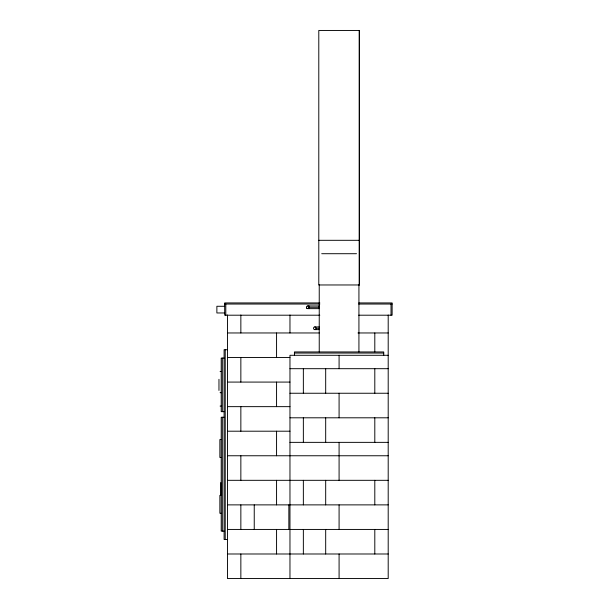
<?xml version="1.0" encoding="UTF-8"?>
<svg xmlns="http://www.w3.org/2000/svg" width="609" height="609" viewBox="0 0 609 609"><rect width="100%" height="100%" fill="white"/><g stroke="black" fill="none" stroke-linecap="round" stroke-linejoin="round"><path stroke-width="0.91" d="M319.306 305.954L307.735 305.954C311.123 306.51 306.959 310.674 306.396 307.294M319.283 308.588L319.238 305.954M318.789 240.311L359.424 240.311M321.704 253.709L356.509 253.709M319.824 302.924L224.683 302.924L224.683 315.203L319.801 315.203M358.83 302.924L392.127 302.924L392.127 315.203L358.731 315.203M224.683 304.036L319.824 304.036M358.731 304.036L392.127 304.036M224.683 306.274L216.873 306.274L216.873 312.965L224.683 312.965M309.075 307.294L319.306 307.294M307.735 308.634L319.306 308.634M314.8 326.934L319.2 326.934M316.079 328.274L319.603 328.274M314.8 329.614L319.2 329.614M227.454 332.963L319.245 332.963M357.97 332.963L388.199 332.963M227.454 349.711L224.104 349.711L224.104 539.483L227.454 539.483M294.429 353.06L383.731 353.06M388.199 355.291L289.968 355.291L289.968 578.55M227.454 357.521L289.968 357.521M224.104 358.084L221.204 358.084L221.204 411.661L224.104 411.661M289.968 368.689L388.199 368.689M220.085 371.475L221.493 371.475M227.454 382.079L289.968 382.079M220.085 392.691L221.493 392.691M289.968 393.247L388.199 393.247M220.085 406.081L221.493 406.081M227.454 406.645L289.968 406.645M224.104 417.249L221.204 417.249L221.204 531.109L224.104 531.109M289.968 417.804L388.199 417.804M227.454 431.202L289.968 431.202M221.204 439.569L219.864 439.569L219.864 457.435L221.204 457.435M289.968 442.362L388.199 442.362M227.454 455.76L388.199 455.76M227.454 480.318L388.199 480.318M221.204 495.383L219.864 495.383L219.864 513.25L221.204 513.25M227.454 504.876L388.199 504.876M227.454 529.434L388.199 529.434M227.454 553.992L388.199 553.992M391.016 304.036L391.016 315.203M388.199 315.02L388.199 578.55L227.454 578.55L227.454 315.02M383.731 355.291L383.731 351.941L294.429 351.941L294.429 355.291M374.801 332.963L374.801 351.857M374.801 368.689L374.801 393.247M374.801 417.804L374.801 442.362M374.801 480.318L374.801 504.876M374.801 529.434L374.801 553.992M359.196 30.45L359.196 284.966M358.929 284.487L358.929 351.941M339.084 355.291L339.084 368.689M339.084 393.247L339.084 417.804M339.084 442.362L339.084 480.318M339.084 504.876L339.084 529.434M339.084 553.992L339.084 578.55M325.686 368.689L325.686 393.247M325.686 417.804L325.686 442.362M325.686 480.318L325.686 504.876M325.686 529.434L325.686 553.992M319.238 284.487L319.238 351.941M309.075 305.954L309.075 308.634M303.358 368.689L303.358 393.247M303.358 417.804L303.358 442.362M303.358 480.318L303.358 504.876M303.358 529.434L303.358 553.992M289.968 315.02L289.968 332.963M288.849 504.876L288.849 529.434M276.57 332.963L276.57 357.521M276.57 382.079L276.57 406.645M276.57 431.202L276.57 455.76M276.57 480.318L276.57 504.876M276.57 529.434L276.57 553.992M254.242 504.876L254.242 529.434M240.852 315.02L240.852 332.963M240.852 357.521L240.852 382.079M240.852 406.645L240.852 431.202M240.852 455.76L240.852 480.318M240.852 504.876L240.852 529.434M240.852 553.992L240.852 578.55M225.802 304.036L225.802 315.203M225.223 349.711L225.223 539.483M222.315 358.084L222.315 411.661M222.315 417.249L222.315 531.109M220.755 482.549L220.755 495.574M218.966 379.316L218.966 390.43M308.405 308.451A1.34 1.34 0 0 1 306.411 307.469A1.34 1.34 0 0 1 308.085 306M359.424 30.45L318.789 30.45L318.789 284.966L359.424 284.966L359.424 30.45M315.698 329.225A1.34 1.279 -90 0 0 315.127 326.98A1.34 1.279 -90 0 0 313.559 328.624A1.34 1.279 -90 0 0 315.698 329.225"/></g></svg>
